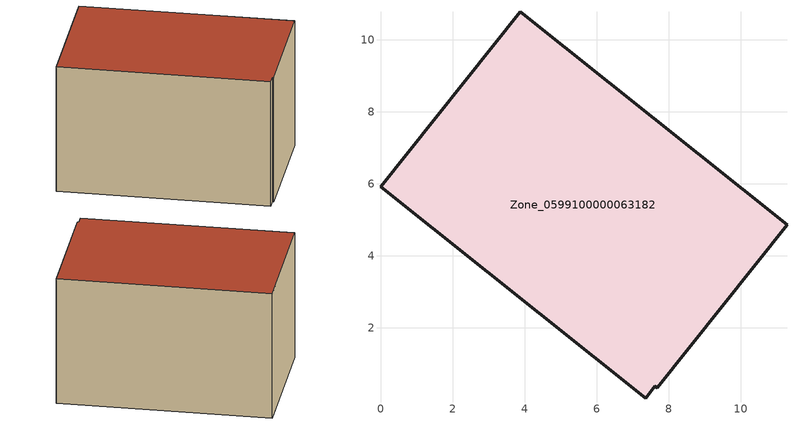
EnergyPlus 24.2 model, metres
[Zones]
Zone_0599100000063182
 floor ground (C_G): 7.62,0.38 7.36,0.05 0,5.92 3.88,10.78 11.29,4.87 7.68,0.33 z0.41
 wall outside (C_F): 11.29,4.87 3.88,10.78 0,5.92 7.36,0.05 7.62,0.38 7.68,0.33 11.29,4.87 z0.41:6.38
 roof outside (C_R): 7.68,0.33 11.29,4.87 3.88,10.78 0,5.92 7.36,0.05 7.62,0.38 z6.38
[BUILDING]
Pand.0599100000063182: North Axis=0; Terrain=City; Loads Convergence Tolerance Value=0.04; Temperature Convergence Tolerance Value=0.4; Solar Distribution=FullExterior; Maximum Number of Warmup Days=25; Minimum Number of Warmup Days=1
[Site:Location]
Rotterdam.The.Hague.AP_ZH_NLD Design_Conditions: Latitude=51.96; Longitude=4.45; Time Zone=1; Elevation=-4.5
[SITE:GROUNDTEMPERATURE:BUILDINGSURFACE]
18, 18, 18, 18, 18, 18, 18, 18, 18, 18, 18, 18
[MATERIAL] Thermal Absorptance=0.9; Solar Absorptance=0.7; Visible Absorptance=0.7
Name | Roughness | Thickness | Conductivity | Density | Specific Heat
G.TI.1946-1964 | MediumSmooth | 0.15 | 1 | 540 | 1210
F.TI.1946-1964 | Rough | 0.3 | 0.857143 | 1920 | 840
R.TI.1946-1964 | MediumRough | 0.2 | 0.277778 | 1500 | 1000
[CONSTRUCTION]
C_G: G.TI.1946-1964
C_F: F.TI.1946-1964
C_R: R.TI.1946-1964
[ZONE]
Zone_0599100000063182: Type=1; Multiplier=1; Ceiling Height=Autocalculate; Volume=Autocalculate; Floor Area=autocalculate; Part of Total Floor Area=Yes
[ZONEINFILTRATION:DESIGNFLOWRATE]
Infil_Zone_0599100000063182: Zone or ZoneList or Space or SpaceList=Zone_0599100000063182; Schedule=AlwaysOn; Design Flow Rate Calculation Method=Flow/Area; Flow Rate per Floor Area=0.003; Constant Term Coefficient=1; Temperature Term Coefficient=0; Velocity Term Coefficient=0; Velocity Squared Term Coefficient=0
[HVACTEMPLATE:ZONE:IDEALLOADSAIRSYSTEM]
Zone_0599100000063182: Maximum Heating Supply Air Temperature=50; Minimum Cooling Supply Air Temperature=13; Maximum Heating Supply Air Humidity Ratio=0.0156; Minimum Cooling Supply Air Humidity Ratio=0.0077; Heating Limit=NoLimit; Cooling Limit=NoLimit; Dehumidification Control Type=ConstantSensibleHeatRatio; Cooling Sensible Heat Ratio=0.7; Dehumidification Setpoint=60; Humidification Control Type=None; Humidification Setpoint=30; Outdoor Air Method=None; Outdoor Air Flow Rate per Person=0.00944; Outdoor Air Flow Rate per Zone Floor Area=0; Outdoor Air Flow Rate per Zone=0; Demand Controlled Ventilation Type=None; Outdoor Air Economizer Type=NoEconomizer; Heat Recovery Type=None; Sensible Heat Recovery Effectiveness=0.7; Latent Heat Recovery Effectiveness=0.65
[ZONECONTROL:THERMOSTAT]
ThermostatControl_Zone_0599100000063182: Zone or ZoneList=Zone_0599100000063182; Control Type Schedule=DualSetpointControlType; Control 1=Thermostat_Zone_0599100000063182; Temperature Difference Between Cutout And Setpoint=0
[THERMOSTATSETPOINT:DUALSETPOINT]
Thermostat_Zone_0599100000063182: Heating Setpoint Temperature Schedule=HeatingSetpoint_Zone_0599100000063182; Cooling Setpoint Temperature Schedule=CoolingSetpoint_Zone_0599100000063182
[SCHEDULE:COMPACT]
HeatingSetpoint_Zone_0599100000063182: Through: 12/31, For: AllDays, Until: 24:00, 21
CoolingSetpoint_Zone_0599100000063182: Through: 12/31, For: AllDays, Until: 24:00, 24
DualSetpointControlType: Through: 12/31, For: AllDays, Until: 24:00, 4
AlwaysOn: Through: 12/31, For: AllDays, Until: 24:00, 1
